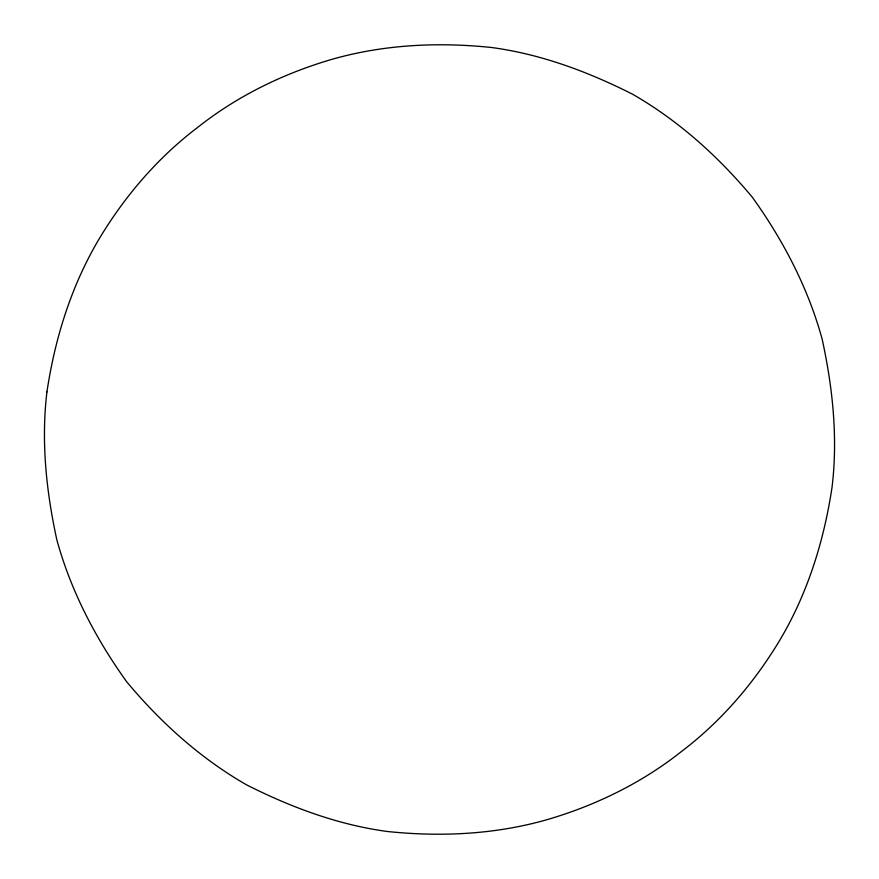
<?xml version="1.0" encoding="UTF-8"?>
<svg xmlns="http://www.w3.org/2000/svg" width="879" height="879" viewBox="0 0 879 879"><rect width="100%" height="100%" fill="white"/><g stroke="black" fill="none" stroke-linecap="round" stroke-linejoin="round"><path stroke-width="1.32" d="M46.928 391.957C40.994 441.522 46.279 491.306 56.849 539.871C70.946 591.237 95.745 638.648 126.697 681.796C160.736 722.56 200.445 758.423 246.658 784.903C291.037 807.285 337.921 824.843 387.386 831.49C441.291 837.127 496.009 834.457 548.232 819.327C596.325 805.12 641.89 782.826 681.28 751.644C721.329 721.296 754.303 682.752 780.08 639.736C807.79 592.951 824.052 540.64 832.072 487.043C838.006 437.478 832.721 387.694 822.151 339.129C808.054 287.763 783.255 240.352 752.303 197.204C718.264 156.44 678.555 120.577 632.342 94.097C587.963 71.715 541.079 54.157 491.614 47.51C437.709 41.873 382.991 44.543 330.768 59.673C282.675 73.88 237.11 96.174 197.72 127.356C157.671 157.704 124.697 196.248 98.92 239.264C71.21 286.049 54.948 338.36 46.928 391.957"/></g></svg>
